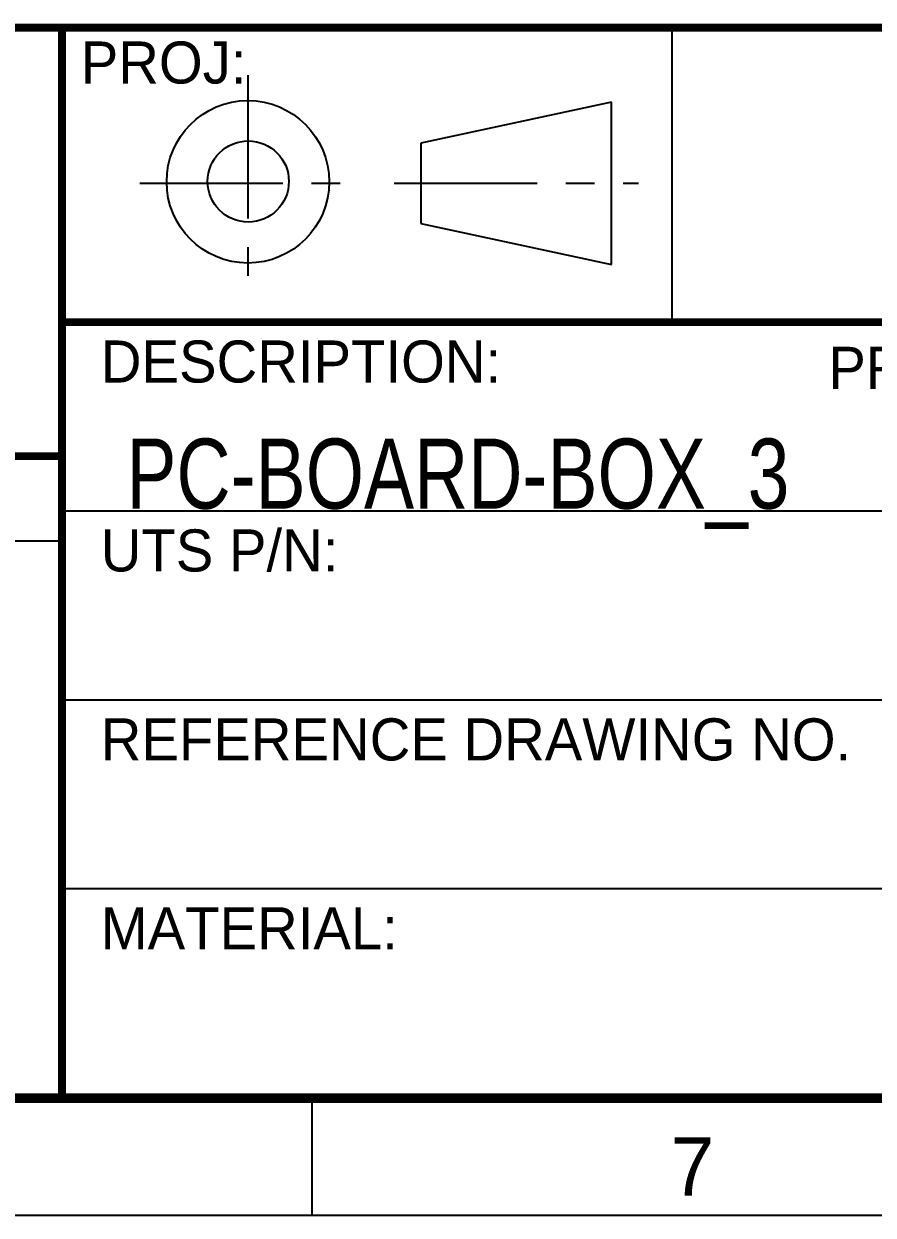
# Model space of a CAD drawing. Header units: millimetres. Extents: x 0 to 297, y 0 to 210.
# Drawn here: x 212.9 to 249.2, y 0 to 51 of the extents above; entities that cross this region are included whole.
import ezdxf
from ezdxf.enums import TextEntityAlignment as Align

# ---------------------------------------------------------------- set-up
doc = ezdxf.new("R2010")
doc.units = ezdxf.units.MM
doc.header["$LTSCALE"] = 16.335
doc.linetypes.add('CENTER', pattern=[0.6, 0.375, -0.075, 0.075, -0.075])
doc.layers.get('0').update_dxf_attribs({"linetype": 'CONTINUOUS'})
doc.layers.add('DEFAULT_1', color=7, linetype='CENTER')
doc.styles.get("Standard").update_dxf_attribs({"font": 'txt', "width": 0.8})

msp = doc.modelspace()

# ---------------------------------------------------------------- linework, layer by layer
at = {"color": 4, "linetype": 'CONTINUOUS'}
for p, q in [((240.65, 38.202), (240.65, 50.794)), ((291.99, 30.119), (214.534, 30.119)), ((153.21, 28.853), (214.544, 28.853)), ((291.99, 22.037), (214.534, 22.037)), ((291.995, 13.955), (214.544, 13.955))]:
    msp.add_line(p, q, dxfattribs=at)
at = {"color": 1, "linetype": 'CONTINUOUS'}
for p, q in [((238.051, 47.613), (229.896, 45.854)), ((238.051, 40.673), (238.051, 47.613)), ((229.896, 45.854), (229.896, 42.431)), ((229.896, 42.431), (238.051, 40.673)), ((225.25, 0), (225.25, 5.004)), ((0, 0.004), (297, 0.004))]:
    msp.add_line(p, q, dxfattribs=at)
at = {"color": 2, "linetype": 'CONTINUOUS'}
for p, q in [((214.563, 38.227), (292.02, 38.227)), ((214.563, 38.227), (214.563, 5.029)), ((214.563, 5.029), (292.02, 5.029))]:
    msp.add_line(p, q, dxfattribs=at)
at = {"color": 5, "linetype": 'CONTINUOUS'}
for points in [[(292, 50.798, 0.337, 0.337, 0), (106.998, 50.798, 0.337, 0.337, 0)], [(214.544, 5.004, 0.337, 0.337, 0), (214.544, 50.798, 0.337, 0.337, 0)], [(291.995, 38.202, 0.337, 0.337, 0), (214.544, 38.202, 0.337, 0.337, 0)], [(214.544, 32.47, 0.337, 0.337, 0), (153.21, 32.47, 0.337, 0.337, 0)]]:
    msp.add_lwpolyline(points, format="xyseb", dxfattribs=at)
at = {"color": 1, "linetype": 'CONTINUOUS'}
msp.add_lwpolyline([(292, 5.004, 0.424, 0.424, 0), (25, 5.004, 0.424, 0.424, 0)], format="xyseb", dxfattribs=at)
for centre, radius in [((222.5, 44.208), 3.475), ((222.513, 44.222), 1.738)]:
    msp.add_circle(centre, radius, dxfattribs=at)
at = {"layer": 'DEFAULT_1', "color": 1, "linetype": 'CENTER'}
for p, q in [((222.496, 48.768), (222.496, 39.517)), ((217.87, 44.143), (227.121, 44.143)), ((228.748, 44.143), (239.198, 44.143))]:
    msp.add_line(p, q, dxfattribs=at)

# ---------------------------------------------------------------- texts
at = {"color": 5, "linetype": 'CONTINUOUS'}
for s, p in [('PROJ:', (215.35, 48.411)), ('DESCRIPTION:', (216.211, 35.619)), ('UTS P/N:', (216.206, 27.537)), ('REFERENCE DRAWING NO.', (216.206, 19.454)), ('MATERIAL:', (216.206, 11.372))]:
    msp.add_text(s, height=1.8, dxfattribs=at).set_placement(p)
msp.add_text('PRODUCT', height=1.8, dxfattribs=at).set_placement((253.272, 35.35), align=Align.CENTER)
at = {"color": 2, "linetype": 'CONTINUOUS'}
msp.add_text('7', height=2.5, dxfattribs=at).set_placement((240.583, 0.834))
at = {"color": 7, "linetype": 'CONTINUOUS', "insert": (214.626, 33.223), "char_height": 3, "width": 40.8, "attachment_point": 1}
msp.add_mtext('   PC-BOARD-BOX_3', dxfattribs=at)

doc.saveas('drawing.dxf')
